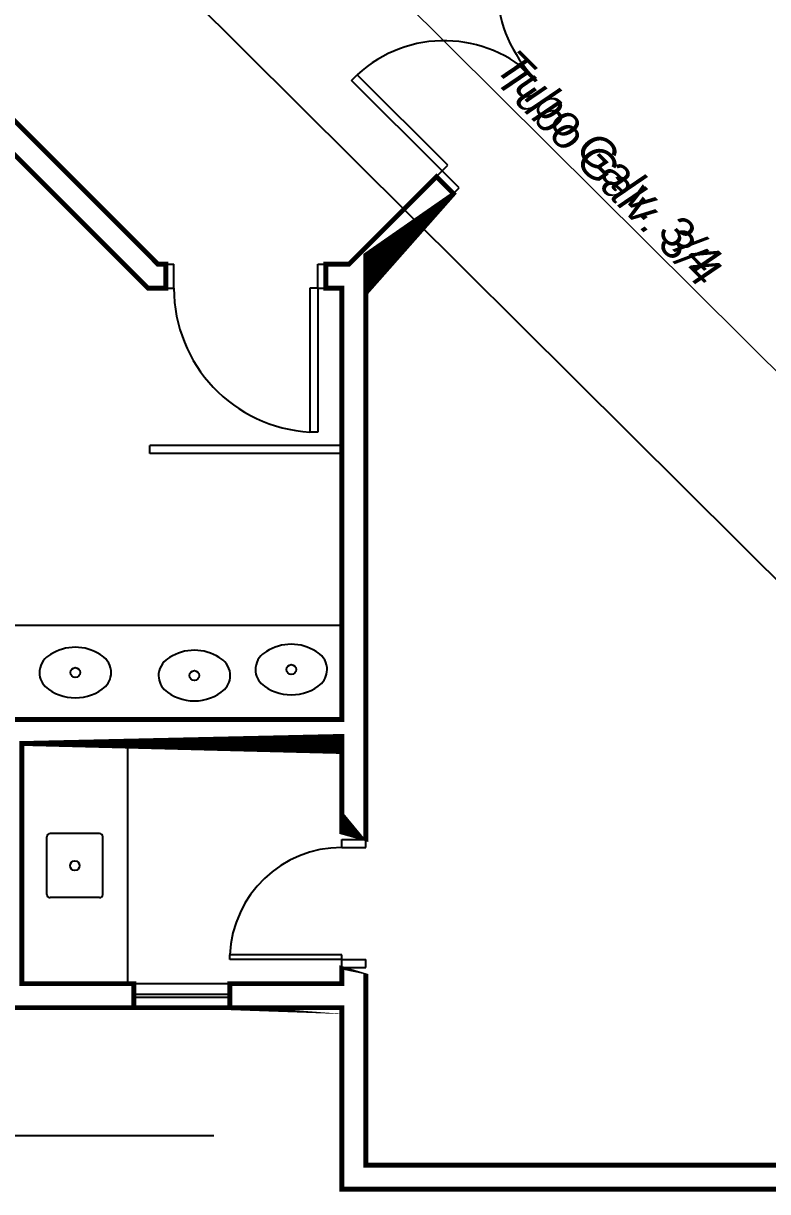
# Model space of a CAD drawing. Header units: metres. Extents: x -331 to 2982, y 362 to 2539.
# Drawn here: x 2854.26 to 2858.92, y 1425.89 to 1433.19 of the extents above; entities that cross this region are included whole.
import ezdxf

# ---------------------------------------------------------------- set-up
doc = ezdxf.new("R2010")
doc.units = ezdxf.units.M
doc.layers.get('0').update_dxf_attribs({"color": 251})
doc.layers.get('Defpoints').update_dxf_attribs({"color": 251})
doc.layers.add('Div', color=251, linetype='Continuous')
doc.layers.add('Pis', color=251, linetype='Continuous')
doc.styles.add('COTA', font='simplex.shx')
doc.styles.get("Standard").update_dxf_attribs({"font": 'arial.ttf', "height": 0.3})
doc.dimstyles.new('EXEC_75', dxfattribs={"dimscale": 75, "dimtxt": 0.0032, "dimasz": 0.0022, "dimexe": 0, "dimexo": 0, "dimgap": 5e-05, "dimtad": 1, "dimzin": 4, "dimdsep": 46, "dimtxsty": 'COTA', "dimblk": 'ARCHTICK', "dimcen": 0, "dimclrd": 1, "dimclre": 1, "dimclrt": 2, "dimazin": 0, "dimtfac": 1, "dimtix": 1, "dimtmove": 2, "dimatfit": 3, "dimldrblk": 'DOT', "dimfxl": 1, "dimtvp": 1, "dimtolj": 1, "dimtzin": 0, "dimarcsym": 0})

# ---------------------------------------------------------------- blocks, each defined once
blk = doc.blocks.new('_ARCHTICK')
at = {"color": 0, "linetype": 'ByBlock', "const_width": 0.15}
blk.add_lwpolyline([(-0.5, -0.5), (0.5, 0.5)], dxfattribs=at)
blk = doc.blocks.new('*D149')
at = {"color": 1, "linetype": 'Continuous', "lineweight": -2, "transparency": 16777216}
for p, q in [((2850.603181876212, 1439.334949984927), (2849.952078209241, 1438.680070873319)), ((2859.741195360126, 1428.94738897771), (2849.952078209241, 1438.680070873319)), ((2860.392299027098, 1429.602268089317), (2859.741195360126, 1428.94738897771))]:
    blk.add_line(p, q, dxfattribs=at)
at = {"layer": 'Defpoints', "color": 0, "transparency": 16777216}
for p in [(2850.603181876212, 1439.334949984927), (2849.952078209241, 1438.680070873319), (2860.392299027098, 1429.602268089317)]:
    blk.add_point(p, dxfattribs=at)
at = {"color": 1, "lineweight": -2, "transparency": 16777216, "xscale": 0.165, "yscale": 0.165, "zscale": 0.165}
for p, rotation in [((2849.952078209241, 1438.680070873319), 135.1656349872106), ((2859.741195360126, 1428.94738897771), 315.1656349872106)]:
    blk.add_blockref('_ARCHTICK', p, dxfattribs=dict(at, rotation=rotation))
at = {"color": 2, "lineweight": 15, "transparency": 16777216, "insert": (2854.933887919018, 1433.901486988235), "char_height": 0.24, "attachment_point": 5, "rotation": 315.1656349872106, "style": 'COTA'}
blk.add_mtext('\\A1;13.80', dxfattribs=at)
blk = doc.blocks.new('_Dot')
at = {"color": 0, "linetype": 'ByBlock', "lineweight": -2}
blk.add_line((-0.5, 0), (-1, 0), dxfattribs=at)
at = {"color": 0, "linetype": 'ByBlock', "const_width": 0.5}
blk.add_lwpolyline([(-0.25, 0, 1), (0.25, 0, 1)], format="xyb", close=True, dxfattribs=at)

msp = doc.modelspace()

# ---------------------------------------------------------------- linework, layer by layer
at = {"lineweight": 0}
msp.add_lwpolyline([(2847.266001174505, 1445.994926085632), (2854.266001174502, 1445.994926085629), (2854.266001174502, 1438.461973351952), (2855.342442184163, 1437.385532342293), (2856.793360674334, 1437.385532342287), (2858.746359239817, 1435.460818048066), (2858.746359239818, 1433.981615286642), (2859.822800249477, 1432.905174276983), (2867.356227118455, 1432.905174276983), (2867.356227118461, 1425.905174276987), (2856.255752983162, 1425.905174276983), (2856.255752983161, 1427.039799967896), (2852.455752983161, 1427.039799967896), (2852.45575298316, 1428.733733950715), (2850.094560848248, 1431.094926085632), (2848.400626865419, 1431.094926085634), (2848.400626865419, 1434.894926085632), (2847.266001174505, 1434.894926085632)], close=True, dxfattribs=at)
at = {"layer": 'Div', "color": 150, "linetype": 'Continuous', "lineweight": 0}
msp.add_line((2850.603181876212, 1439.334949984927), (2860.392299027098, 1429.602268089317), dxfattribs=at)
at = {"layer": 'Div', "lineweight": 0}
for p, q in [((2856.255752983161, 1430.551888398398), (2855.055752983162, 1430.551888398399)), ((2855.055752983162, 1430.501888398399), (2855.05575298316, 1430.5518883984)), ((2856.255752983161, 1430.501888398397), (2855.055752983162, 1430.501888398399))]:
    msp.add_line(p, q, dxfattribs=at)
at = {"layer": 'Pis'}
for p, q in [((2856.316652253004, 1432.833279149709), (2856.352007592062, 1432.868634488769)), ((2856.917693017014, 1432.30294906382), (2856.352007592062, 1432.868634488769)), ((2856.882337677954, 1432.267593724761), (2856.316652253004, 1432.833279149709)), ((2856.882337677954, 1432.267593724761), (2856.917693017014, 1432.30294906382)), ((2856.846982338893, 1432.232238385702), (2856.882337677952, 1432.267593724759)), ((2856.846982338893, 1432.232238385702), (2856.953048356072, 1432.126172368522)), ((2856.988403695129, 1432.161527707584), (2856.882337677952, 1432.267593724759)), ((2856.953048356073, 1432.126172368521), (2856.988403695131, 1432.161527707579)), ((2855.155752983158, 1431.534943012793), (2855.155752983158, 1431.684943012792)), ((2855.155752983158, 1431.684943012792), (2855.20575298316, 1431.68494301279)), ((2855.205752983159, 1431.534943012791), (2855.20575298316, 1431.68494301279)), ((2856.105752983158, 1431.534943012792), (2856.105752983158, 1431.684943012793)), ((2856.105752983158, 1431.684943012793), (2856.155752983158, 1431.684943012793)), ((2856.155752983158, 1431.534943012792), (2856.155752983158, 1431.684943012794)), ((2855.155752983158, 1431.534943012793), (2855.205752983159, 1431.534943012791)), ((2856.055752983158, 1431.534943012793), (2856.055752983159, 1430.634943012792)), ((2856.105752983158, 1431.534943012792), (2856.055752983158, 1431.534943012793)), ((2856.105752983158, 1431.534943012792), (2856.105752983159, 1430.634943012791)), ((2856.105752983158, 1431.534943012792), (2856.155752983158, 1431.534943012792)), ((2856.105752983159, 1430.634943012791), (2856.055752983159, 1430.634943012792)), ((2856.255752983161, 1430.551888398398), (2855.055752983162, 1430.551888398399)), ((2855.055752983162, 1430.501888398399), (2855.05575298316, 1430.5518883984)), ((2856.255752983161, 1430.501888398397), (2855.055752983162, 1430.501888398399)), ((2854.105752983163, 1429.428434487833), (2856.255752983163, 1429.428434487832)), ((2854.917622553008, 1427.189799967892), (2854.917622553008, 1428.68979996789)), ((2854.741687768086, 1428.127041154543), (2854.431687768086, 1428.127041154543)), ((2854.411687768086, 1427.747041154543), (2854.411687768086, 1428.107041154543)), ((2854.761687768086, 1427.747041154543), (2854.761687768086, 1428.107041154543)), ((2856.255752983163, 1428.089799967893), (2856.405752983163, 1428.089799967895)), ((2856.255752983163, 1428.039799967892), (2856.255752983163, 1428.089799967893)), ((2856.405752983162, 1428.039799967893), (2856.405752983163, 1428.089799967895)), ((2856.255752983163, 1428.039799967892), (2856.405752983162, 1428.039799967893)), ((2854.741687768086, 1427.727041154543), (2854.431687768086, 1427.727041154543)), ((2856.255752983164, 1427.369799967893), (2855.555752983164, 1427.369799967895)), ((2855.555752983164, 1427.339799967894), (2855.555752983165, 1427.369799967893)), ((2856.255752983164, 1427.339799967893), (2855.555752983164, 1427.339799967894)), ((2856.255752983164, 1427.339799967893), (2856.255752983164, 1427.369799967893)), ((2856.255752983164, 1427.339799967893), (2856.405752983163, 1427.339799967894)), ((2856.255752983164, 1427.289799967892), (2856.255752983164, 1427.339799967893)), ((2856.405752983163, 1427.289799967894), (2856.405752983163, 1427.339799967894)), ((2856.255752983164, 1427.289799967892), (2856.405752983163, 1427.289799967894)), ((2854.955752983165, 1427.189799967892), (2855.555752983164, 1427.189799967893)), ((2854.955752983163, 1427.124799967895), (2855.555752983165, 1427.124799967895)), ((2854.955752983163, 1427.104799967893), (2855.555752983165, 1427.104799967893)), ((2854.955752983165, 1427.039799967894), (2855.555752983164, 1427.039799967895)), ((2855.455752983163, 1426.239799967892), (2851.655752983164, 1426.239799967893))]:
    msp.add_line(p, q, dxfattribs=at)
at = {"layer": 'Pis', "const_width": 0.03}
for points in [[(2847.266001174505, 1445.994926085632), (2854.266001174502, 1445.99492608563), (2854.266001174502, 1438.461973351953), (2855.342442184163, 1437.385532342294), (2856.793360674334, 1437.385532342287), (2858.746359239817, 1435.460818048066), (2858.746359239818, 1433.981615286642), (2859.822800249477, 1432.905174276983), (2867.356227118455, 1432.905174276983), (2867.356227118461, 1425.905174276988), (2856.255752983162, 1425.905174276983), (2856.255752983161, 1427.039799967896), (2852.455752983161, 1427.039799967897), (2852.45575298316, 1428.733733950715), (2850.094560848248, 1431.094926085632), (2848.400626865419, 1431.094926085635), (2848.400626865419, 1434.894926085632), (2847.266001174505, 1434.894926085632)], [(2853.916662420974, 1432.661901540626), (2851.328189924292, 1430.073429043941), (2851.188672463568, 1430.212946504666), (2851.082606446391, 1430.106880487487), (2851.467707385016, 1429.721779548862), (2851.573773402194, 1429.82784556604), (2851.434255941472, 1429.967363026763), (2854.022728438151, 1432.555835523445), (2855.043620948804, 1431.534943012793), (2855.155752983158, 1431.534943012793), (2855.155752983158, 1431.684943012792), (2855.10575298316, 1431.68494301279), (2853.045769910322, 1433.744926085633), (2853.04576991032, 1433.794926085626), (2852.895769910322, 1433.794926085625), (2852.895769910323, 1433.682794051277)], [(2856.405752983163, 1428.089799967895), (2856.405752983158, 1431.578876995615), (2856.953048356069, 1432.126172368525), (2856.846982338893, 1432.232238385702), (2856.29968696598, 1431.684943012794), (2856.155752983158, 1431.684943012793), (2856.155752983158, 1431.534943012792), (2856.255752983157, 1431.534943012792), (2856.255752983163, 1428.839799967893), (2854.105752983163, 1428.839799967892), (2854.105752983165, 1427.189799967892), (2853.655752983165, 1427.189799967893), (2853.655752983165, 1427.039799967895), (2854.955752983165, 1427.039799967894), (2854.955752983165, 1427.189799967892), (2854.255752983164, 1427.189799967892), (2854.255752983164, 1428.68979996789), (2856.255752983163, 1428.689799967895), (2856.255752983161, 1428.089799967893)], [(2860.822800249481, 1425.905174276984), (2860.822800249483, 1426.05517427698), (2856.405752983165, 1426.055174276976), (2856.405752983163, 1427.289799967894), (2856.255752983164, 1427.289799967892), (2856.255752983164, 1427.189799967892), (2855.555752983164, 1427.189799967893), (2855.555752983164, 1427.039799967895), (2856.255752983164, 1427.039799967893), (2856.255752983166, 1425.90517427698)]]:
    msp.add_lwpolyline(points, close=True, dxfattribs=at)
at = {"layer": 'Pis'}
for centre, radius in [((2854.589593697057, 1429.133590523317), 0.0305), ((2855.333876424593, 1429.114733603062), 0.0305), ((2855.939402289719, 1429.152447443574), 0.0305), ((2854.586687768086, 1427.927041154543), 0.03)]:
    msp.add_circle(centre, radius, dxfattribs=at)
for centre, radius, start, end in [((2858.032062184127, 1433.414669080627), 0.8052881070702751, 140.2784082728718, 224.8667205042064), ((2856.895181287845, 1432.280437334654), 0.8006332218302827, 44.99999999994247, 132.7210888445615), ((2856.105752983159, 1431.534943012795), 0.8999999999996362, 180.0000000002026, 266.8201698801133), ((2854.587382158596, 1429.009263600241), 0.2818356000816312, 89.55040058664432, 122.8280119274452), ((2854.591805235519, 1429.009263600241), 0.2818356000816308, 57.1719880725548, 90.44959941344814), ((2855.937190751258, 1429.028120520497), 0.2818356000816312, 89.55040058664432, 122.8280119274452), ((2855.941613828181, 1429.028120520497), 0.2818356000816308, 57.1719880725548, 90.44959941344814), ((2854.518982585946, 1429.103257189984), 0.165900107531654, 120.5754726771038, 141.2532937629935), ((2854.660204808168, 1429.103257189984), 0.165900107531654, 38.74670623700651, 59.4245273228962), ((2855.263265313482, 1429.084400269729), 0.165900107531654, 120.5754726771038, 141.2532937629935), ((2855.331664886132, 1428.990406679985), 0.2818356000816312, 89.55040058664432, 122.8280119274452), ((2855.336087963055, 1428.990406679985), 0.2818356000816308, 57.1719880725548, 90.44959941344814), ((2855.404487535704, 1429.084400269729), 0.165900107531654, 38.74670623700651, 59.4245273228962), ((2855.848842555206, 1429.148759390476), 0.1339222433009661, 144.8047411616363, 173.0573089743893), ((2855.868791178608, 1429.122114110241), 0.165900107531654, 120.5754726771038, 141.2532937629935), ((2856.01001340083, 1429.122114110241), 0.165900107531654, 38.74670623700651, 59.4245273228962), ((2856.029962024233, 1429.148759390476), 0.1339222433009662, 6.942691025610656, 35.19525883836369), ((2854.49224142433, 1429.134117227863), 0.1267146751568891, 174.5780213594749, 224.0020710789704), ((2854.499033962544, 1429.12990247022), 0.1339222433009661, 144.8047411616363, 173.0573089743893), ((2854.686945969784, 1429.134117227863), 0.1267146751568891, 315.9979289211724, 5.421978640505652), ((2854.68015343157, 1429.12990247022), 0.1339222433009662, 6.942691025610656, 35.19525883836369), ((2855.24331669008, 1429.111045549965), 0.1339222433009661, 144.8047411616363, 173.0573089743893), ((2855.424436159107, 1429.111045549965), 0.1339222433009662, 6.942691025610656, 35.19525883836369), ((2855.842050016992, 1429.152974148119), 0.1267146751568891, 174.5780213594749, 224.0020710789704), ((2856.036754562446, 1429.152974148119), 0.1267146751568891, 315.9979289211724, 5.421978640505652), ((2855.236524151866, 1429.115260307607), 0.1267146751568891, 174.5780213594749, 224.0020710789704), ((2855.43122869732, 1429.115260307607), 0.1267146751568891, 315.9979289211724, 5.421978640505652), ((2854.587221571099, 1429.256499803557), 0.2809192957175951, 228.5040529249518, 270.4838201689217), ((2854.591965823015, 1429.256499803557), 0.2809192957175948, 269.5161798311711, 311.4959470751176), ((2855.331504298635, 1429.237642883302), 0.2809192957175951, 228.5040529249518, 270.4838201689217), ((2855.336248550551, 1429.237642883302), 0.2809192957175948, 269.5161798311711, 311.4959470751176), ((2855.937030163761, 1429.275356723814), 0.2809192957175951, 228.5040529249518, 270.4838201689217), ((2855.941774415677, 1429.275356723814), 0.2809192957175948, 269.5161798311711, 311.4959470751176), ((2854.431687768086, 1428.107041154543), 0.02, 90, 180), ((2854.741687768086, 1428.107041154543), 0.02, 0, 90), ((2856.255752983165, 1427.339799967893), 0.7006425622239807, 90.00000000022311, 177.5459683254559), ((2854.431687768086, 1427.747041154543), 0.02, 180, 270), ((2854.741687768086, 1427.747041154543), 0.02, 270, 0)]:
    msp.add_arc(centre, radius, start, end, dxfattribs=at)

# ---------------------------------------------------------------- texts
at = {"layer": 'Div', "color": 2, "linetype": 'Continuous', "lineweight": 0, "char_height": 0.2, "attachment_point": 1, "rotation": 314.78994534730475}
for insert in [(2857.348359273194, 1433.042708411752), (2857.348359273194, 1432.966708411752)]:
    msp.add_mtext_dynamic_manual_height_columns('{\\fArial|b0|i1|c0|p34;Tubo Galv. 3/4 }', width=13.3188035564217, gutter_width=2.5, heights=[0], dxfattribs=dict(at, insert=insert))

# ---------------------------------------------------------------- dimensions: what is measured, and where the dimension line sits
at = {"color": 30, "linetype": 'Continuous', "lineweight": 15, "true_color": 0xf8991e}
dim = msp.add_aligned_dim(p1=(2860.392299027098, 1429.602268089317), p2=(2850.603181876212, 1439.334949984927), distance=0.9234731376515916, dimstyle='EXEC_75', dxfattribs=at)
dim.commit()
dim.dimension.update_dxf_attribs({"geometry": '*D149', "text_midpoint": (2854.933887919018, 1433.901486988235)})

doc.saveas('drawing.dxf')
